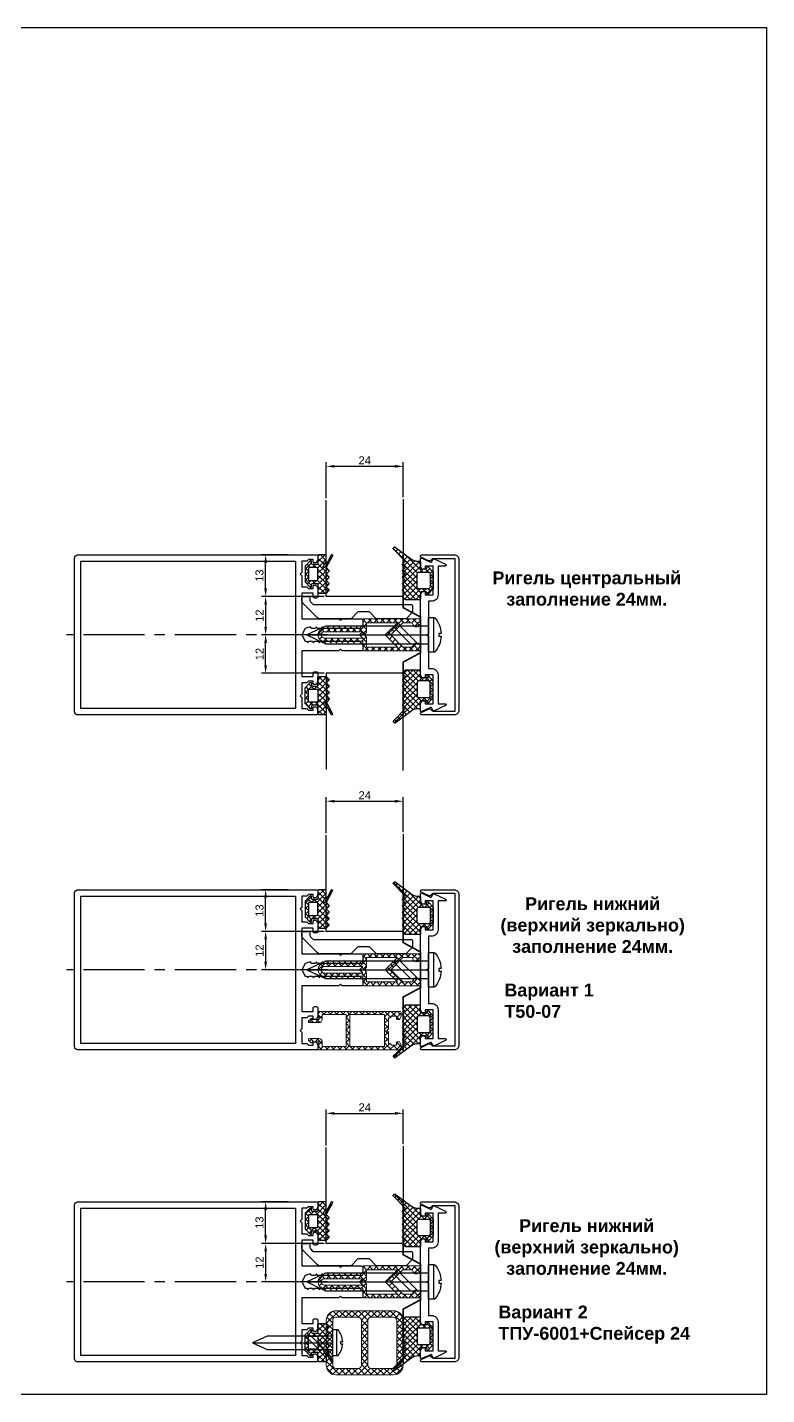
# Model space of a CAD drawing. Header units: millimetres. Extents: x 1744 to 18744, y -2272 to 2782.
# Drawn here: x 6056.3 to 6287, y 2066.4 to 2493.5 of the extents above; entities that cross this region are included whole.
import ezdxf

# ---------------------------------------------------------------- set-up
doc = ezdxf.new("R2010")
doc.units = ezdxf.units.MM
doc.linetypes.add('CENTER2', pattern=[28.575, 19.05, -3.175, 3.175, -3.175])
doc.linetypes.add('штриховая', pattern=[19.05, 12.7, -6.35])
doc.layers.add('Steklopaket 24mm', color=150, linetype='Continuous')
for name, color, linetype, lineweight in [('Текстовый', 7, 'Continuous', 9), ('Уплотнители', 1, 'Continuous', 20), ('Штриховка', 1, 'Continuous', 5)]:
    doc.layers.add(name, color=color, linetype=linetype, lineweight=lineweight)
doc.styles.get("Standard").update_dxf_attribs({"font": 'arial.ttf'})
doc.styles.add('Каталожный', font='isocpeur.ttf', dxfattribs={"height": 2.5})
doc.dimstyles.new('ISO-25', dxfattribs={"dimtxt": 2.5, "dimasz": 2.5, "dimexe": 1.25, "dimexo": 0.625, "dimtad": 1, "dimtxsty": 'Standard', "dimcen": 2.5, "dimadec": 0, "dimazin": 0, "dimtfac": 1, "dimtmove": 0, "dimatfit": 3, "dimfxl": 1, "dimarcsym": 0})

# ---------------------------------------------------------------- blocks, each defined once
blk = doc.blocks.new('КПС 921')
at = {"color": 217, "true_color": 0x93278f}
blk.add_lwpolyline([(22.5, 14.69), (22.5, 15.2, -0.414214), (22.8, 15.5), (23.5, 15.5), (23.5, 17), (23.09, 17.41, -0.198912), (23, 17.62), (23, 19), (19.62, 19, -0.198912), (19.41, 19.09), (19, 19.5), (18.59, 19.09, -0.198912), (18.38, 19), (15, 19), (15, 17.62, -0.198912), (14.91, 17.41), (14.5, 17), (14.5, 15.5), (15.2, 15.5, -0.414214), (15.5, 15.2), (15.5, 14.69, -0.284079), (15.33, 14.42), (14.56, 14.03, -0.116434), (14.43, 14), (12, 14, -0.414214), (11.5, 14.5), (11.5, 15, -0.414214), (12, 15.5), (13, 15.5), (13, 19), (5, 19), (5, 7.62, -0.198912), (4.91, 7.41), (4.5, 7), (4.91, 6.59, -0.198912), (5, 6.38), (5, 0.5, -0.414214), (4.5, 0), (3.12, 0, -0.198912), (2.91, 0.09), (2.09, 0.91, -0.198912), (2, 1.12), (2, 1.46, -0.284079), (2.17, 1.73), (2.5, 1.9), (2.17, 2.07, -0.284079), (2, 2.34), (2, 3.26, -0.284079), (2.17, 3.53), (2.5, 3.7), (2.17, 3.87, -0.284079), (2, 4.14), (2, 5.06, -0.284079), (2.17, 5.33), (2.5, 5.5), (2.17, 5.67, -0.284079), (2, 5.94), (2, 6.86, -0.284079), (2.17, 7.13), (2.5, 7.3), (2.17, 7.47, -0.284079), (2, 7.74), (2, 8.66, -0.284079), (2.17, 8.93), (2.5, 9.1), (2.17, 9.27, -0.284079), (2, 9.54), (2, 10.46, -0.284079), (2.17, 10.73), (2.5, 10.9), (2.17, 11.07, -0.284079), (2, 11.34), (2, 12.26, -0.284079), (2.17, 12.53), (2.5, 12.7), (2.17, 12.87, -0.284079), (2, 13.14), (2, 14.06, -0.284079), (2.17, 14.33), (2.5, 14.5), (2.17, 14.67, -0.284079), (2, 14.94), (2, 15.86, -0.284079), (2.17, 16.13), (2.5, 16.3), (2, 18), (0, 19), (-2, 18), (-2, 17.64, -0.284079), (-2.17, 17.37), (-2.5, 17.2), (-2.17, 17.03, -0.284079), (-2, 16.76), (-2, 15.84, -0.284079), (-2.17, 15.57), (-2.5, 15.4), (-2.17, 15.23, -0.284079), (-2, 14.96), (-2, 14.04, -0.284079), (-2.17, 13.77), (-2.5, 13.6), (-2.17, 13.43, -0.284079), (-2, 13.16), (-2, 12.24, -0.284079), (-2.17, 11.97), (-2.5, 11.8), (-2.17, 11.63, -0.284079), (-2, 11.36), (-2, 10.44, -0.284079), (-2.17, 10.17), (-2.5, 10), (-2.17, 9.83, -0.284079), (-2, 9.56), (-2, 8.64, -0.284079), (-2.17, 8.37), (-2.5, 8.2), (-2.17, 8.03, -0.284079), (-2, 7.76), (-2, 6.84, -0.284079), (-2.17, 6.57), (-2.5, 6.4), (-2.17, 6.23, -0.284079), (-2, 5.96), (-2, 5.04, -0.284079), (-2.17, 4.77), (-2.5, 4.6), (-2.17, 4.43, -0.284079), (-2, 4.16), (-2, 3.24, -0.284079), (-2.17, 2.97), (-2.5, 2.8), (-2.17, 2.63, -0.284079), (-2, 2.36), (-2, 1.12, -0.198912), (-2.09, 0.91), (-2.91, 0.09, -0.198912), (-3.12, 0), (-4.5, 0, -0.414214), (-5, 0.5), (-5, 6.38, -0.198912), (-4.91, 6.59), (-4.5, 7), (-4.91, 7.41, -0.198912), (-5, 7.62), (-5, 19), (-13, 19), (-13, 15.5), (-12, 15.5, -0.414214), (-11.5, 15), (-11.5, 14.5, -0.414214), (-12, 14), (-14.43, 14, -0.116434), (-14.56, 14.03), (-15.33, 14.42, -0.284079), (-15.5, 14.69), (-15.5, 15.2, -0.414214), (-15.2, 15.5), (-14.5, 15.5), (-14.5, 17), (-14.91, 17.41, -0.198912), (-15, 17.62), (-15, 19), (-18.38, 19, -0.198912), (-18.59, 19.09), (-19, 19.5), (-19.41, 19.09, -0.198912), (-19.62, 19), (-23, 19), (-23, 17.62, -0.198912), (-23.09, 17.41), (-23.5, 17), (-23.5, 15.5), (-22.8, 15.5, -0.414214), (-22.5, 15.2), (-22.5, 14.69, -0.284079), (-22.67, 14.42), (-23.44, 14.03, -0.116434), (-23.57, 14), (-24.5, 14, -0.414214), (-25, 14.5), (-25, 89, -0.414214), (-24, 90), (24, 90, -0.414214), (25, 89), (25, 14.5, -0.414214), (24.5, 14), (23.57, 14, -0.116434), (23.44, 14.03), (22.67, 14.42, -0.284079)], format="xyb", close=True, dxfattribs=at)
blk.add_lwpolyline([(23, 88), (23, 21), (-23, 21), (-23, 88)], close=True, dxfattribs=at)
blk = doc.blocks.new('*U247')
at = {"color": 0, "linetype": 'CENTER2', "transparency": 16777216}
blk.add_line((40.75, 0), (-40.75, 0), dxfattribs=at)
blk = doc.blocks.new('ТПУ-007ММ')
at = {"true_color": 0xafd9aa}
h = blk.add_hatch(dxfattribs=at)
h.set_pattern_fill('ANSI37', color=9, scale=10, angle=180, style=0)
h.set_pattern_definition([(225, (-3851.0623, 2334.4012), (0.88388348, -0.88388348), []), (315, (-3851.0623, 2334.4012), (0.88388348, 0.88388348), [])])
edge = h.paths.add_edge_path(flags=16)
edge.add_line((2.1, -1), (-2.1, -1))
edge.add_arc((-2.1, -1.5), 0.5, 90, 180)
edge.add_line((-2.6, -1.5), (-2.6, -4.5))
edge.add_arc((-2.1, -4.5), 0.5, 180, 270)
edge.add_line((-2.1, -5), (2.1, -5))
edge.add_arc((2.1, -4.5), 0.5, 270, 360)
edge.add_line((2.6, -4.5), (2.6, -1.5))
edge.add_arc((2.1, -1.5), 0.5, 0, 90)
edge = h.paths.add_edge_path()
edge.add_arc((-3.85, -2.25), 0.25, 0, 90, ccw=False)
edge.add_line((-3.6, -2.25), (-3.6, -3.75))
edge.add_arc((-3.85, -3.75), 0.25, -90, 0, ccw=False)
edge.add_line((-3.85, -4), (-5.75, -4))
edge.add_arc((-5.75, -4.25), 0.25, 90, 180)
edge.add_line((-6, -4.25), (-6, -8.62))
edge.add_arc((-5.8, -8.62), 0.2, 180, 225)
edge.add_line((-5.94, -8.76), (-5.18, -9.53))
edge.add_arc((-5, -9.35), 0.25, 225, 315)
edge.add_line((-4.82, -9.53), (-4.18, -8.88))
edge.add_arc((-4, -9.06), 0.25, 45, 135, ccw=False)
edge.add_line((-3.82, -8.88), (-3.18, -9.53))
edge.add_arc((-3, -9.35), 0.25, 225, 315)
edge.add_line((-2.82, -9.53), (-2.18, -8.88))
edge.add_arc((-2, -9.06), 0.25, 45, 135, ccw=False)
edge.add_line((-1.82, -8.88), (-1.18, -9.53))
edge.add_arc((-1, -9.35), 0.25, 225, 315)
edge.add_line((-0.82, -9.53), (-0.18, -8.88))
edge.add_arc((0, -9.06), 0.25, 45, 135, ccw=False)
edge.add_line((0.18, -8.88), (0.82, -9.53))
edge.add_arc((1, -9.35), 0.25, 225, 315)
edge.add_line((1.18, -9.53), (1.82, -8.88))
edge.add_arc((2, -9.06), 0.25, 45, 135, ccw=False)
edge.add_line((2.18, -8.88), (2.82, -9.53))
edge.add_arc((3, -9.35), 0.25, 225, 315)
edge.add_line((3.18, -9.53), (3.82, -8.88))
edge.add_arc((4, -9.06), 0.25, 45, 135, ccw=False)
edge.add_line((4.18, -8.88), (4.82, -9.53))
edge.add_arc((5, -9.35), 0.25, 225, 315)
edge.add_line((5.18, -9.53), (5.82, -8.88))
edge.add_arc((6, -9.06), 0.25, 45, 135, ccw=False)
edge.add_line((6.18, -8.88), (9.82, -12.42))
edge.add_arc((10, -12.25), 0.25, 225, 315)
edge.add_line((10.18, -12.42), (10.39, -12.21))
edge.add_arc((10.21, -12.04), 0.25, 315, 380.2249)
edge.add_line((10.44, -11.95), (6.8, -7.06))
edge.add_arc((10, -4.67), 4, 180, 216.7605, ccw=False)
edge.add_line((6, -4.67), (6, -4.3))
edge.add_arc((5.7, -4.3), 0.3, 360, 450)
edge.add_line((5.7, -4), (3.85, -4))
edge.add_arc((3.85, -3.75), 0.25, 180, 270, ccw=False)
edge.add_line((3.6, -3.75), (3.6, -2.25))
edge.add_arc((3.85, -2.25), 0.25, 90, 180, ccw=False)
edge.add_line((3.85, -2), (4.1, -2))
edge.add_arc((4.1, -1.75), 0.25, 270, 405.0646)
edge.add_line((4.28, -1.57), (2.57, -0.07))
edge.add_arc((2.4, -0.25), 0.25, 45.0646, 90)
edge.add_line((2.4, 0), (-2.4, 0))
edge.add_arc((-2.4, -0.25), 0.25, 90, 134.9354)
edge.add_line((-2.57, -0.07), (-4.28, -1.57))
edge.add_arc((-4.1, -1.75), 0.25, 134.9354, 270)
edge.add_line((-4.1, -2), (-3.85, -2))
at = {"color": 9, "true_color": 0xafd9aa}
for points in [[(-3.85, -2, -0.414214), (-3.6, -2.25), (-3.6, -3.75, -0.414214), (-3.85, -4), (-5.75, -4, 0.414214), (-6, -4.25), (-6, -8.62, 0.198912), (-5.94, -8.76), (-5.18, -9.53, 0.414214), (-4.82, -9.53), (-4.18, -8.88, -0.414214), (-3.82, -8.88), (-3.18, -9.53, 0.414214), (-2.82, -9.53), (-2.18, -8.88, -0.414214), (-1.82, -8.88), (-1.18, -9.53, 0.414214), (-0.82, -9.53), (-0.18, -8.88, -0.414214), (0.18, -8.88), (0.82, -9.53, 0.414214), (1.18, -9.53), (1.82, -8.88, -0.414214), (2.18, -8.88), (2.82, -9.53, 0.414214), (3.18, -9.53), (3.82, -8.88, -0.414214), (4.18, -8.88), (4.82, -9.53, 0.414214), (5.18, -9.53), (5.82, -8.88, -0.414214), (6.18, -8.88), (9.82, -12.42, 0.414214), (10.18, -12.42), (10.39, -12.21, 0.292538), (10.44, -11.95), (6.8, -7.06, -0.161788), (6, -4.67), (6, -4.3, 0.414214), (5.7, -4), (3.85, -4, -0.414214), (3.6, -3.75), (3.6, -2.25, -0.414214), (3.85, -2), (4.1, -2, 0.668587), (4.28, -1.57), (2.57, -0.07, 0.198619), (2.4, 0), (-2.4, 0, 0.198619), (-2.57, -0.07), (-4.28, -1.57, 0.668587), (-4.1, -2)], [(2.1, -1), (-2.1, -1, 0.414214), (-2.6, -1.5), (-2.6, -4.5, 0.414214), (-2.1, -5), (2.1, -5, 0.414214), (2.6, -4.5), (2.6, -1.5, 0.414214)]]:
    blk.add_lwpolyline(points, format="xyb", close=True, dxfattribs=at)
blk = doc.blocks.new('Т50-01')
at = {"layer": 'Штриховка', "lineweight": 5}
h = blk.add_hatch(dxfattribs=at)
h.set_pattern_fill('ANSI37', color=256, scale=11.2, angle=90, style=0)
h.set_pattern_definition([(135, (-7160.1142, 3974.9053), (-0.9899495, -0.9899495), []), (225, (-7160.1142, 3974.9053), (0.9899495, -0.9899495), [])])
h.paths.add_polyline_path([(-13.2, -0.7), (-12.5, 0), (-13.2, 0.7), (-13.2, 3.8), (-22.8, 3.8), (-19, 0), (-22.8, -3.8), (-13.2, -3.8)], flags=16)
edge = h.paths.add_edge_path()
edge.add_line((-12, -4.7), (-12, -2.25))
edge.add_arc((-11.75, -2.25), 0.25, 90, 180, ccw=False)
edge.add_line((-11.75, -2), (-5.2, -2))
edge.add_arc((-5, -1.85), 0.25, 216.8699, 323.1301)
edge.add_line((-4.8, -2), (0, -2))
edge.add_arc((0, 0), 2, 270, 450)
edge.add_line((0, 2), (-4.8, 2))
edge.add_arc((-5, 1.85), 0.25, 36.8699, 143.1301)
edge.add_line((-5.2, 2), (-11.75, 2))
edge.add_arc((-11.75, 2.25), 0.25, 180, 270, ccw=False)
edge.add_line((-12, 2.25), (-12, 4.7))
edge.add_arc((-12.3, 4.7), 0.3, 360, 450)
edge.add_line((-12.3, 5), (-29.7, 5))
edge.add_arc((-29.7, 4.7), 0.3, 90, 180)
edge.add_line((-30, 4.7), (-30, 3.75))
edge.add_arc((-28.75, 3.75), 1.25, 180, 350.7182)
edge.add_arc((-27.22, 3.5), 0.3, 90, 170.7182, ccw=False)
edge.add_line((-27.22, 3.8), (-24.5, 3.8))
edge.add_line((-24.5, 3.8), (-20.7, 0))
edge.add_line((-20.7, 0), (-24.5, -3.8))
edge.add_line((-24.5, -3.8), (-27.22, -3.8))
edge.add_arc((-27.22, -3.5), 0.3, 189.2818, 270, ccw=False)
edge.add_arc((-28.75, -3.75), 1.25, 9.2818, 180)
edge.add_line((-30, -3.75), (-30, -4.7))
edge.add_arc((-29.7, -4.7), 0.3, 180, 270)
edge.add_line((-29.7, -5), (-12.3, -5))
edge.add_arc((-12.3, -4.7), 0.3, 270, 360)
edge = h.paths.add_edge_path(flags=16)
edge.add_line((-11, 0), (-12, -1))
edge.add_line((-12, -1), (0, -1))
edge.add_arc((0, 0), 1, 270, 450)
edge.add_line((0, 1), (-12, 1))
edge.add_line((-12, 1), (-11, 0))
at = {"layer": 'Уплотнители'}
for points in [[(-12, -4.7), (-12, -2.25, -0.414214), (-11.75, -2), (-5.2, -2, 0.5), (-4.8, -2), (0, -2, 1), (0, 2), (-4.8, 2, 0.5), (-5.2, 2), (-11.75, 2, -0.414214), (-12, 2.25), (-12, 4.7, 0.414214), (-12.3, 5), (-29.7, 5, 0.414214), (-30, 4.7), (-30, 3.75, 0.922113), (-27.52, 3.55, -0.367523), (-27.22, 3.8), (-24.5, 3.8), (-20.7, 0), (-24.5, -3.8), (-27.22, -3.8, -0.367523), (-27.52, -3.55, 0.922113), (-30, -3.75), (-30, -4.7, 0.414214), (-29.7, -5), (-12.3, -5, 0.414214)], [(-11, 0), (-12, -1), (0, -1, 1), (0, 1), (-12, 1), (-11, 0)]]:
    blk.add_lwpolyline(points, format="xyb", close=True, dxfattribs=at)
blk.add_lwpolyline([(-13.2, -0.7), (-12.5, 0), (-13.2, 0.7), (-13.2, 3.8), (-22.8, 3.8), (-19, 0), (-22.8, -3.8), (-13.2, -3.8)], close=True, dxfattribs=at)
blk = doc.blocks.new('КП45313-2')
blk.add_lwpolyline([(-12.43, -2.6, -0.116434), (-12.56, -2.57), (-13.33, -2.18, -0.284079), (-13.5, -1.92), (-13.5, -1.4, -0.414214), (-13.2, -1.1), (-12.5, -1.1), (-12.5, 1.4), (-21.5, 1.4), (-21.5, -1.1), (-20.8, -1.1, -0.414214), (-20.5, -1.4), (-20.5, -1.92, -0.284079), (-20.67, -2.18), (-21.44, -2.57, -0.116434), (-21.57, -2.6), (-23.7, -2.6, -0.548619), (-23.97, -2.17), (-22.73, 0.5, 0.414214), (-22.87, 0.89), (-23.63, 1.25, -0.414214), (-23.77, 1.64), (-22.1, 5.23, -0.291473), (-21.83, 5.4), (-21.8, 5.4, -0.414214), (-21.5, 5.1), (-21.5, 2.9), (-12.5, 2.9, -0.414214), (-10.5, 0.9), (-10.5, -0.1), (-0.44, -0.1, -0.284079), (-0.17, -0.27), (0, -0.6), (0.17, -0.27, -0.284079), (0.44, -0.1), (10.5, -0.1), (10.5, 0.9, -0.414214), (12.5, 2.9), (21.5, 2.9), (21.5, 5.1, -0.414214), (21.8, 5.4), (21.83, 5.4, -0.291473), (22.1, 5.23), (23.77, 1.64, -0.414214), (23.63, 1.25), (22.87, 0.89, 0.414214), (22.73, 0.5), (23.97, -2.17, -0.548619), (23.7, -2.6), (21.57, -2.6, -0.116434), (21.44, -2.57), (20.67, -2.18, -0.284079), (20.5, -1.92), (20.5, -1.4, -0.414214), (20.8, -1.1), (21.5, -1.1), (21.5, 1.4), (12.5, 1.4), (12.5, -1.1), (13.2, -1.1, -0.414214), (13.5, -1.4), (13.5, -1.92, -0.284079), (13.33, -2.18), (12.56, -2.57, -0.116434), (12.43, -2.6)], format="xyb", close=True)
blk = doc.blocks.new('ВС 5.5х38 А2 DIN7981')
for p, q in [((0, 38), (0, 0)), ((-5.4, -1.69), (5.4, -1.69))]:
    blk.add_line(p, q)
for points in [[(2.75, 0), (2.75, 32.1), (0, 38), (-2.75, 32.1), (-2.75, 0)], [(-2.75, 3.33), (2.75, 8.83), (2.75, 11.12), (-2.75, 5.62)]]:
    blk.add_lwpolyline(points, close=True)
blk.add_lwpolyline([(-0.39, -3.94, -0.161849), (-5.22, -2.08, -0.223888), (-5.4, -1.69), (-5.4, 0), (5.4, 0), (5.4, -1.69, -0.223888), (5.22, -2.08, -0.161849), (0.39, -3.94), (0.39, -3.24), (-0.39, -3.24)], format="xyb", close=True)
blk = doc.blocks.new('ТПУ-6001')
at = {"true_color": 0xafd9aa}
h = blk.add_hatch(dxfattribs=at)
h.set_pattern_fill('ANSI37', color=9, scale=10, angle=180, style=0)
h.set_pattern_definition([(225, (-3851.2058, 2316.4733), (0.88388348, -0.88388348), []), (315, (-3851.2058, 2316.4733), (0.88388348, 0.88388348), [])])
edge = h.paths.add_edge_path(flags=16)
edge.add_line((1.75, -1), (-1.75, -1))
edge.add_arc((-1.75, -1.25), 0.25, 90, 180)
edge.add_line((-2, -1.25), (-2, -3.75))
edge.add_arc((-1.75, -3.75), 0.25, 180, 270)
edge.add_line((-1.75, -4), (1.75, -4))
edge.add_arc((1.75, -3.75), 0.25, 270, 360)
edge.add_line((2, -3.75), (2, -1.25))
edge.add_arc((1.75, -1.25), 0.25, 0, 90)
edge = h.paths.add_edge_path()
edge.add_line((2.37, -5.66), (4.04, -6.57))
edge.add_arc((4.16, -6.35), 0.25, 241.5196, 270)
edge.add_line((4.16, -6.6), (5.75, -6.6))
edge.add_arc((5.75, -6.35), 0.25, 270, 360)
edge.add_line((6, -6.35), (6, -4.25))
edge.add_arc((5.75, -4.25), 0.25, 0, 90)
edge.add_line((5.75, -4), (3.25, -4))
edge.add_arc((3.25, -3.75), 0.25, 180, 270, ccw=False)
edge.add_line((3, -3.75), (3, -2.25))
edge.add_arc((3.25, -2.25), 0.25, 90, 180, ccw=False)
edge.add_line((3.25, -2), (3.9, -2))
edge.add_arc((3.9, -1.75), 0.25, 270, 405.0646)
edge.add_line((4.08, -1.57), (2.57, -0.07))
edge.add_arc((2.4, -0.25), 0.25, 45.0646, 90)
edge.add_line((2.4, 0), (-2.4, 0))
edge.add_arc((-2.4, -0.25), 0.25, 90, 134.9354)
edge.add_line((-2.57, -0.07), (-4.08, -1.57))
edge.add_arc((-3.9, -1.75), 0.25, 134.9354, 270)
edge.add_line((-3.9, -2), (-3.25, -2))
edge.add_arc((-3.25, -2.25), 0.25, 0, 90, ccw=False)
edge.add_line((-3, -2.25), (-3, -3.75))
edge.add_arc((-3.25, -3.75), 0.25, -90, 0, ccw=False)
edge.add_line((-3.25, -4), (-5.75, -4))
edge.add_arc((-5.75, -4.25), 0.25, 90, 180)
edge.add_line((-6, -4.25), (-6, -6.5))
edge.add_arc((-5.75, -6.5), 0.25, 180, 225)
edge.add_line((-5.93, -6.67), (-5.18, -7.42))
edge.add_arc((-5, -7.25), 0.25, 225, 315)
edge.add_line((-4.82, -7.42), (-4.18, -6.78))
edge.add_arc((-4, -6.95), 0.25, 45, 135, ccw=False)
edge.add_line((-3.82, -6.78), (-3.18, -7.42))
edge.add_arc((-3, -7.25), 0.25, 225, 315)
edge.add_line((-2.82, -7.42), (-2.18, -6.78))
edge.add_arc((-2, -6.95), 0.25, 45, 135, ccw=False)
edge.add_line((-1.82, -6.78), (-1.18, -7.42))
edge.add_arc((-1, -7.25), 0.25, 225, 315)
edge.add_line((-0.82, -7.42), (-0.18, -6.78))
edge.add_arc((0, -6.95), 0.25, 45, 135, ccw=False)
edge.add_line((0.18, -6.78), (0.82, -7.42))
edge.add_arc((1, -7.25), 0.25, 225, 315)
edge.add_line((1.18, -7.42), (1.87, -6.73))
edge.add_arc((2.04, -6.91), 0.25, 61.5196, 135, ccw=False)
edge.add_line((2.16, -6.69), (5.63, -8.57))
edge.add_arc((5.75, -8.35), 0.25, 241.5196, 421.5196)
edge.add_line((5.87, -8.13), (2.13, -6.1))
edge.add_arc((2.25, -5.88), 0.25, 61.5196, 241.5196, ccw=False)
at = {"color": 9, "true_color": 0xafd9aa}
for points in [[(2.37, -5.66), (4.04, -6.57, 0.124913), (4.16, -6.6), (5.75, -6.6, 0.414214), (6, -6.35), (6, -4.25, 0.414214), (5.75, -4), (3.25, -4, -0.414214), (3, -3.75), (3, -2.25, -0.414214), (3.25, -2), (3.9, -2, 0.668587), (4.08, -1.57), (2.57, -0.07, 0.198619), (2.4, 0), (-2.4, 0, 0.198619), (-2.57, -0.07), (-4.08, -1.57, 0.668587), (-3.9, -2), (-3.25, -2, -0.414214), (-3, -2.25), (-3, -3.75, -0.414214), (-3.25, -4), (-5.75, -4, 0.414214), (-6, -4.25), (-6, -6.5, 0.198912), (-5.93, -6.67), (-5.18, -7.42, 0.414214), (-4.82, -7.42), (-4.18, -6.78, -0.414214), (-3.82, -6.78), (-3.18, -7.42, 0.414214), (-2.82, -7.42), (-2.18, -6.78, -0.414214), (-1.82, -6.78), (-1.18, -7.42, 0.414214), (-0.82, -7.42), (-0.18, -6.78, -0.414214), (0.18, -6.78), (0.82, -7.42, 0.414214), (1.18, -7.42), (1.87, -6.73, -0.332076), (2.16, -6.69), (5.63, -8.57, 1), (5.87, -8.13), (2.13, -6.1, -1)], [(1.75, -1), (-1.75, -1, 0.414214), (-2, -1.25), (-2, -3.75, 0.414214), (-1.75, -4), (1.75, -4, 0.414214), (2, -3.75), (2, -1.25, 0.414214)]]:
    blk.add_lwpolyline(points, format="xyb", close=True, dxfattribs=at)
blk = doc.blocks.new('*D251')
at = {"color": 0, "lineweight": -2, "transparency": 16777216}
for p, q in [((6148.96, 2315.76), (6129.4, 2315.76)), ((6130.65, 2313.26), (6130.65, 2306.26)), ((6139.36, 2303.76), (6129.4, 2303.76))]:
    blk.add_line(p, q, dxfattribs=at)
at = {"color": 0, "transparency": 16777216}
for points in [[(6130.24, 2313.26), (6131.07, 2313.26), (6130.65, 2315.76)], [(6130.24, 2306.26), (6131.07, 2306.26), (6130.65, 2303.76)]]:
    blk.add_solid(points, dxfattribs=at)
at = {"layer": 'DEFPOINTS', "color": 0, "transparency": 16777216}
for p in [(6149.58, 2315.76), (6130.65, 2303.76), (6139.98, 2303.76)]:
    blk.add_point(p, dxfattribs=at)
at = {"color": 0, "transparency": 16777216, "insert": (6128.77, 2309.76), "char_height": 2.5, "attachment_point": 5, "rotation": 90}
blk.add_mtext('12', dxfattribs=at)
blk = doc.blocks.new('*D252')
at = {"color": 0, "lineweight": -2, "transparency": 16777216}
for p, q in [((6141.36, 2303.76), (6129.4, 2303.76)), ((6130.65, 2294.26), (6130.65, 2301.26)), ((6148.96, 2291.76), (6129.4, 2291.76))]:
    blk.add_line(p, q, dxfattribs=at)
at = {"color": 0, "transparency": 16777216}
for points in [[(6130.24, 2301.26), (6131.07, 2301.26), (6130.65, 2303.76)], [(6130.24, 2294.26), (6131.07, 2294.26), (6130.65, 2291.76)]]:
    blk.add_solid(points, dxfattribs=at)
at = {"layer": 'DEFPOINTS', "color": 0, "transparency": 16777216}
for p in [(6130.65, 2303.76), (6141.98, 2303.76), (6149.58, 2291.76)]:
    blk.add_point(p, dxfattribs=at)
at = {"color": 0, "transparency": 16777216, "insert": (6128.77, 2297.76), "char_height": 2.5, "attachment_point": 5, "rotation": 90}
blk.add_mtext('12', dxfattribs=at)
blk = doc.blocks.new('*D257')
at = {"color": 0, "lineweight": -2, "transparency": 16777216}
for p, q in [((6137.71, 2328.76), (6129.4, 2328.76)), ((6130.65, 2318.26), (6130.65, 2326.26)), ((6148.96, 2315.76), (6129.4, 2315.76))]:
    blk.add_line(p, q, dxfattribs=at)
at = {"color": 0, "transparency": 16777216}
for points in [[(6130.24, 2326.26), (6131.07, 2326.26), (6130.65, 2328.76)], [(6130.24, 2318.26), (6131.07, 2318.26), (6130.65, 2315.76)]]:
    blk.add_solid(points, dxfattribs=at)
at = {"layer": 'DEFPOINTS', "color": 0, "transparency": 16777216}
for p in [(6130.65, 2328.76), (6138.34, 2328.76), (6149.58, 2315.76)]:
    blk.add_point(p, dxfattribs=at)
at = {"color": 0, "transparency": 16777216, "insert": (6128.75, 2322.26), "char_height": 2.5, "attachment_point": 5, "rotation": 90}
blk.add_mtext('13', dxfattribs=at)
blk = doc.blocks.new('*D261')
at = {"color": 0, "lineweight": -2, "transparency": 16777216}
for p, q in [((6149.58, 2346.42), (6149.58, 2357.66)), ((6173.58, 2346.77), (6173.58, 2357.66)), ((6152.08, 2356.41), (6171.08, 2356.41))]:
    blk.add_line(p, q, dxfattribs=at)
at = {"color": 0, "transparency": 16777216}
for points in [[(6152.08, 2356.83), (6152.08, 2355.99), (6149.58, 2356.41)], [(6171.08, 2356.83), (6171.08, 2355.99), (6173.58, 2356.41)]]:
    blk.add_solid(points, dxfattribs=at)
at = {"layer": 'DEFPOINTS', "color": 0, "transparency": 16777216}
for p in [(6173.58, 2356.41), (6149.58, 2345.79), (6173.58, 2346.15)]:
    blk.add_point(p, dxfattribs=at)
at = {"color": 0, "transparency": 16777216, "insert": (6161.58, 2358.29), "char_height": 2.5, "attachment_point": 5}
blk.add_mtext('24', dxfattribs=at)
blk = doc.blocks.new('*U262')
at = {"color": 0, "linetype": 'CENTER2', "transparency": 16777216}
blk.add_line((40.75, 0), (-40.75, 0), dxfattribs=at)
blk = doc.blocks.new('*D264')
at = {"color": 0, "lineweight": -2, "transparency": 16777216}
for p, q in [((6148.96, 2211.14), (6129.4, 2211.14)), ((6130.65, 2208.64), (6130.65, 2201.64)), ((6139.36, 2199.14), (6129.4, 2199.14))]:
    blk.add_line(p, q, dxfattribs=at)
at = {"color": 0, "transparency": 16777216}
for points in [[(6130.24, 2208.64), (6131.07, 2208.64), (6130.65, 2211.14)], [(6130.24, 2201.64), (6131.07, 2201.64), (6130.65, 2199.14)]]:
    blk.add_solid(points, dxfattribs=at)
at = {"layer": 'DEFPOINTS', "color": 0, "transparency": 16777216}
for p in [(6149.58, 2211.14), (6130.65, 2199.14), (6139.98, 2199.14)]:
    blk.add_point(p, dxfattribs=at)
at = {"color": 0, "transparency": 16777216, "insert": (6128.77, 2205.14), "char_height": 2.5, "attachment_point": 5, "rotation": 90}
blk.add_mtext('12', dxfattribs=at)
blk = doc.blocks.new('*D265')
at = {"color": 0, "lineweight": -2, "transparency": 16777216}
for p, q in [((6137.71, 2224.14), (6129.4, 2224.14)), ((6130.65, 2213.64), (6130.65, 2221.64)), ((6148.96, 2211.14), (6129.4, 2211.14))]:
    blk.add_line(p, q, dxfattribs=at)
at = {"color": 0, "transparency": 16777216}
for points in [[(6130.24, 2221.64), (6131.07, 2221.64), (6130.65, 2224.14)], [(6130.24, 2213.64), (6131.07, 2213.64), (6130.65, 2211.14)]]:
    blk.add_solid(points, dxfattribs=at)
at = {"layer": 'DEFPOINTS', "color": 0, "transparency": 16777216}
for p in [(6130.65, 2224.14), (6138.34, 2224.14), (6149.58, 2211.14)]:
    blk.add_point(p, dxfattribs=at)
at = {"color": 0, "transparency": 16777216, "insert": (6128.75, 2217.64), "char_height": 2.5, "attachment_point": 5, "rotation": 90}
blk.add_mtext('13', dxfattribs=at)
blk = doc.blocks.new('*D263')
at = {"color": 0, "lineweight": -2, "transparency": 16777216}
for p, q in [((6149.58, 2241.8), (6149.58, 2253.04)), ((6152.08, 2251.79), (6171.08, 2251.79)), ((6173.58, 2242.15), (6173.58, 2253.04))]:
    blk.add_line(p, q, dxfattribs=at)
at = {"color": 0, "transparency": 16777216}
for points in [[(6152.08, 2252.21), (6152.08, 2251.37), (6149.58, 2251.79)], [(6171.08, 2252.21), (6171.08, 2251.37), (6173.58, 2251.79)]]:
    blk.add_solid(points, dxfattribs=at)
at = {"layer": 'DEFPOINTS', "color": 0, "transparency": 16777216}
for p in [(6173.58, 2251.79), (6149.58, 2241.17), (6173.58, 2241.53)]:
    blk.add_point(p, dxfattribs=at)
at = {"color": 0, "transparency": 16777216, "insert": (6161.58, 2253.67), "char_height": 2.5, "attachment_point": 5}
blk.add_mtext('24', dxfattribs=at)
blk = doc.blocks.new('Т50-07')
at = {"layer": 'Штриховка', "lineweight": 5}
h = blk.add_hatch(dxfattribs=at)
h.set_pattern_fill('ANSI37', color=256, scale=11.2, angle=90, style=0)
h.set_pattern_definition([(135, (-11406.9071, 3792.9893), (-0.9899495, -0.9899495), []), (225, (-11406.9071, 3792.9893), (0.9899495, -0.9899495), [])])
h.paths.add_polyline_path([(1.2, 5), (1.2, -5), (12, -5), (12, 5)], flags=16)
edge = h.paths.add_edge_path()
edge.add_line((0, 5), (-7.5, 5))
edge.add_line((-7.5, 5), (-7.5, 3.5))
edge.add_arc((-8.5, 3.5), 1, -90, 0, ccw=False)
edge.add_line((-8.5, 2.5), (-11.48, 2.5))
edge.add_arc((-11.48, 2.82), 0.317, 135, 270, ccw=False)
edge.add_line((-11.71, 3.04), (-11.04, 3.71))
edge.add_arc((-10.82, 3.5), 0.3, 45, 135, ccw=False)
edge.add_line((-10.61, 3.71), (-10.4, 3.5))
edge.add_line((-10.4, 3.5), (-8.5, 3.5))
edge.add_line((-8.5, 3.5), (-8.5, 4.8))
edge.add_arc((-8.5, 5.1), 0.3, 180, 270, ccw=False)
edge.add_line((-8.8, 5.1), (-8.8, 5.7))
edge.add_arc((-8.5, 5.7), 0.3, 90, 180, ccw=False)
edge.add_line((-8.5, 6), (16.7, 6))
edge.add_arc((16.7, 5.5), 0.5, 0, 90, ccw=False)
edge.add_line((17.2, 5.5), (17.2, 4.57))
edge.add_arc((16.9, 4.57), 0.3, -26.5651, 0, ccw=False)
edge.add_line((17.17, 4.44), (16.78, 3.67))
edge.add_arc((16.51, 3.8), 0.3, 270, 333.4349, ccw=False)
edge.add_line((16.51, 3.5), (16, 3.5))
edge.add_arc((16, 3.8), 0.3, 180, 270, ccw=False)
edge.add_line((15.7, 3.8), (15.7, 4.5))
edge.add_line((15.7, 4.5), (14.2, 4.5))
edge.add_line((14.2, 4.5), (13.79, 4.09))
edge.add_arc((13.58, 4.3), 0.3, 270, 315, ccw=False)
edge.add_line((13.58, 4), (13.2, 4))
edge.add_line((13.2, 4), (13.2, 0.62))
edge.add_arc((12.9, 0.62), 0.3, -45, 0, ccw=False)
edge.add_line((13.11, 0.41), (12.7, 0))
edge.add_line((12.7, 0), (13.11, -0.41))
edge.add_arc((12.9, -0.62), 0.3, 0, 45, ccw=False)
edge.add_line((13.2, -0.62), (13.2, -4))
edge.add_line((13.2, -4), (13.58, -4))
edge.add_arc((13.58, -4.3), 0.3, 45, 90, ccw=False)
edge.add_line((13.79, -4.09), (14.2, -4.5))
edge.add_line((14.2, -4.5), (15.7, -4.5))
edge.add_line((15.7, -4.5), (15.7, -3.8))
edge.add_arc((16, -3.8), 0.3, 90, 180, ccw=False)
edge.add_line((16, -3.5), (16.51, -3.5))
edge.add_arc((16.51, -3.8), 0.3, 26.5651, 90, ccw=False)
edge.add_line((16.78, -3.67), (17.17, -4.44))
edge.add_arc((16.9, -4.57), 0.3, 0, 26.5651, ccw=False)
edge.add_line((17.2, -4.57), (17.2, -5.5))
edge.add_arc((16.7, -5.5), 0.5, -90, 0, ccw=False)
edge.add_line((16.7, -6), (-8.5, -6))
edge.add_arc((-8.5, -5.7), 0.3, 180, 270, ccw=False)
edge.add_line((-8.8, -5.7), (-8.8, -5.1))
edge.add_arc((-8.5, -5.1), 0.3, 90, 180, ccw=False)
edge.add_line((-8.5, -4.8), (-8.5, -3.5))
edge.add_line((-8.5, -3.5), (-10.4, -3.5))
edge.add_line((-10.4, -3.5), (-10.61, -3.71))
edge.add_arc((-10.82, -3.5), 0.3, 225, 315, ccw=False)
edge.add_line((-11.04, -3.71), (-11.71, -3.04))
edge.add_arc((-11.48, -2.82), 0.317, 90, 225, ccw=False)
edge.add_line((-11.48, -2.5), (-8.5, -2.5))
edge.add_arc((-8.5, -3.5), 1, 0, 90, ccw=False)
edge.add_line((-7.5, -3.5), (-7.5, -5))
edge.add_line((-7.5, -5), (0, -5))
edge.add_line((0, -5), (0, 5))
at = {"layer": 'Уплотнители'}
blk.add_lwpolyline([(0, 5), (-7.5, 5), (-7.5, 3.5, -0.414214), (-8.5, 2.5), (-11.48, 2.5, -0.668179), (-11.71, 3.04), (-11.04, 3.71, -0.414214), (-10.61, 3.71), (-10.4, 3.5), (-8.5, 3.5), (-8.5, 4.8, -0.414214), (-8.8, 5.1), (-8.8, 5.7, -0.414214), (-8.5, 6), (16.7, 6, -0.414214), (17.2, 5.5), (17.2, 4.57, -0.116434), (17.17, 4.44), (16.78, 3.67, -0.284079), (16.51, 3.5), (16, 3.5, -0.414214), (15.7, 3.8), (15.7, 4.5), (14.2, 4.5), (13.79, 4.09, -0.198912), (13.58, 4), (13.2, 4), (13.2, 0.62, -0.198912), (13.11, 0.41), (12.7, 0), (13.11, -0.41, -0.198912), (13.2, -0.62), (13.2, -4), (13.58, -4, -0.198912), (13.79, -4.09), (14.2, -4.5), (15.7, -4.5), (15.7, -3.8, -0.414214), (16, -3.5), (16.51, -3.5, -0.284079), (16.78, -3.67), (17.17, -4.44, -0.116434), (17.2, -4.57), (17.2, -5.5, -0.414214), (16.7, -6), (-8.5, -6, -0.414214), (-8.8, -5.7), (-8.8, -5.1, -0.414214), (-8.5, -4.8), (-8.5, -3.5), (-10.4, -3.5), (-10.61, -3.71, -0.414214), (-11.04, -3.71), (-11.71, -3.04, -0.668179), (-11.48, -2.5), (-8.5, -2.5, -0.414214), (-7.5, -3.5), (-7.5, -5), (0, -5)], format="xyb", close=True, dxfattribs=at)
blk.add_lwpolyline([(1.2, 5), (1.2, -5), (12, -5), (12, 5)], close=True, dxfattribs=at)
blk = doc.blocks.new('*U266')
at = {"color": 0, "linetype": 'CENTER2', "transparency": 16777216}
blk.add_line((40.75, 0), (-40.75, 0), dxfattribs=at)
blk = doc.blocks.new('*D268')
at = {"color": 0, "lineweight": -2, "transparency": 16777216}
for p, q in [((6148.96, 2113.65), (6129.4, 2113.65)), ((6130.65, 2111.15), (6130.65, 2104.15)), ((6139.36, 2101.65), (6129.4, 2101.65))]:
    blk.add_line(p, q, dxfattribs=at)
at = {"color": 0, "transparency": 16777216}
for points in [[(6130.24, 2111.15), (6131.07, 2111.15), (6130.65, 2113.65)], [(6130.24, 2104.15), (6131.07, 2104.15), (6130.65, 2101.65)]]:
    blk.add_solid(points, dxfattribs=at)
at = {"layer": 'DEFPOINTS', "color": 0, "transparency": 16777216}
for p in [(6149.58, 2113.65), (6130.65, 2101.65), (6139.98, 2101.65)]:
    blk.add_point(p, dxfattribs=at)
at = {"color": 0, "transparency": 16777216, "insert": (6128.77, 2107.65), "char_height": 2.5, "attachment_point": 5, "rotation": 90}
blk.add_mtext('12', dxfattribs=at)
blk = doc.blocks.new('*D269')
at = {"color": 0, "lineweight": -2, "transparency": 16777216}
for p, q in [((6137.71, 2126.65), (6129.4, 2126.65)), ((6130.65, 2116.15), (6130.65, 2124.15)), ((6148.96, 2113.65), (6129.4, 2113.65))]:
    blk.add_line(p, q, dxfattribs=at)
at = {"color": 0, "transparency": 16777216}
for points in [[(6130.24, 2124.15), (6131.07, 2124.15), (6130.65, 2126.65)], [(6130.24, 2116.15), (6131.07, 2116.15), (6130.65, 2113.65)]]:
    blk.add_solid(points, dxfattribs=at)
at = {"layer": 'DEFPOINTS', "color": 0, "transparency": 16777216}
for p in [(6130.65, 2126.65), (6138.34, 2126.65), (6149.58, 2113.65)]:
    blk.add_point(p, dxfattribs=at)
at = {"color": 0, "transparency": 16777216, "insert": (6128.75, 2120.15), "char_height": 2.5, "attachment_point": 5, "rotation": 90}
blk.add_mtext('13', dxfattribs=at)
blk = doc.blocks.new('*D267')
at = {"color": 0, "lineweight": -2, "transparency": 16777216}
for p, q in [((6149.58, 2144.3), (6149.58, 2155.55)), ((6152.08, 2154.3), (6171.08, 2154.3)), ((6173.58, 2144.66), (6173.58, 2155.55))]:
    blk.add_line(p, q, dxfattribs=at)
at = {"color": 0, "transparency": 16777216}
for points in [[(6152.08, 2154.71), (6152.08, 2153.88), (6149.58, 2154.3)], [(6171.08, 2154.71), (6171.08, 2153.88), (6173.58, 2154.3)]]:
    blk.add_solid(points, dxfattribs=at)
at = {"layer": 'DEFPOINTS', "color": 0, "transparency": 16777216}
for p in [(6173.58, 2154.3), (6149.58, 2143.68), (6173.58, 2144.03)]:
    blk.add_point(p, dxfattribs=at)
at = {"color": 0, "transparency": 16777216, "insert": (6161.58, 2156.18), "char_height": 2.5, "attachment_point": 5}
blk.add_mtext('24', dxfattribs=at)
blk = doc.blocks.new('Спейсер 24')
at = {"layer": 'Штриховка', "lineweight": 5}
h = blk.add_hatch(dxfattribs=at)
h.set_pattern_fill('ANSI37', color=256, scale=11.2, angle=90, style=0)
h.set_pattern_definition([(135, (-7515.7988, 3664.8835), (-0.9899495, -0.9899495), []), (225, (-7515.7988, 3664.8835), (0.9899495, -0.9899495), [])])
h.paths.add_polyline_path([(21, -10, 0.414214), (24, -7), (24, 7, 0.414214), (21, 10), (3, 10, 0.414214), (0, 7), (0, -7, 0.414214), (3, -10)])
h.paths.add_polyline_path([(10, -8), (3, -8, -0.414214), (2, -7), (2, 7, -0.414214), (3, 8), (10, 8, -0.414214), (11, 7), (11, -7, -0.414214)], flags=16)
h.paths.add_polyline_path([(13, -7), (13, 7, -0.414214), (14, 8), (21, 8, -0.414214), (22, 7), (22, -7, -0.414214), (21, -8), (14, -8, -0.414214)], flags=16)
at = {"layer": 'Уплотнители'}
for points in [[(21, -10), (3, -10, -0.414214), (0, -7), (0, 7, -0.414214), (3, 10), (21, 10, -0.414214), (24, 7), (24, -7, -0.414214)], [(10, -8), (3, -8, -0.414214), (2, -7), (2, 7, -0.414214), (3, 8), (10, 8, -0.414214), (11, 7), (11, -7, -0.414214)], [(22, -7), (22, 7, 0.414214), (21, 8), (14, 8, 0.414214), (13, 7), (13, -7, 0.414214), (14, -8), (21, -8, 0.414214)]]:
    blk.add_lwpolyline(points, format="xyb", close=True, dxfattribs=at)
blk = doc.blocks.new('ВС 4.2х25 А2 DIN7981')
for p, q in [((0, 25), (0, 0)), ((-4.12, -1.29), (4.12, -1.29))]:
    blk.add_line(p, q)
for points in [[(2.1, 0), (2.1, 20.5), (0, 25), (-2.1, 20.5), (-2.1, 0)], [(-2.1, 2.54), (2.1, 6.74), (2.1, 8.49), (-2.1, 4.29)]]:
    blk.add_lwpolyline(points, close=True)
blk.add_lwpolyline([(-0.3, -3.01, -0.161849), (-3.98, -1.58, -0.223888), (-4.12, -1.29), (-4.12, 0), (4.12, 0), (4.12, -1.29, -0.223888), (3.98, -1.58, -0.161849), (0.3, -3.01), (0.3, -2.47), (-0.3, -2.47)], format="xyb", close=True)
blk = doc.blocks.new('КП45109')
at = {"color": 0}
blk.add_lwpolyline([(-31.04, -7), (-22.16, -7, 0.198912), (-21.81, -6.85), (-19.9, -4.94, -0.198912), (-19.54, -4.79), (-16.46, -4.79, -0.198912), (-16.1, -4.94), (-14.19, -6.85, 0.198912), (-13.83, -7), (-4.34, -7, 0.198912), (-3.63, -6.71), (0.96, -2.12, 0.198912), (1.25, -1.41), (1.25, -0.5, 0.414214), (0.75, 0), (-0.75, 0, 0.414214), (-1.25, -0.5), (-1.25, -1.29, -0.198912), (-1.4, -1.65), (-2.1, -2.35, -0.198912), (-2.46, -2.5), (-32.75, -2.5, 0.414214), (-33.25, -3), (-33.25, -4.79, 0.198912), (-33.1, -5.15), (-31.4, -6.85, 0.198912), (-31.04, -7)], format="xyb", close=True, dxfattribs=at)
blk = doc.blocks.new('КП45309')
at = {"color": 0}
blk.add_lwpolyline([(-23.5, 2.52), (23.5, 2.52, -0.414214), (25, 1.02), (25, -9.08, -0.802585), (24.24, -9.24), (23.17, -6.95, -0.401559), (23.48, -6.03, 0.279739), (23.8, -5.5), (23.8, 1.32), (-23.8, 1.32), (-23.8, -5.5, 0.279739), (-23.48, -6.03, -0.401559), (-23.17, -6.95), (-24.24, -9.24, -0.802585), (-25, -9.08), (-25, 1.02, -0.414214)], format="xyb", close=True, dxfattribs=at)

msp = doc.modelspace()

# ---------------------------------------------------------------- linework, layer by layer
at = {"linetype": 'штриховая', "ltscale": 0.25, "const_width": 0.5}
for points in [[(6173.583, 2278.759), (6173.583, 2295.259), (6178.983, 2298.176), (6178.983, 2309.342), (6173.583, 2312.259), (6173.583, 2328.759)], [(6173.583, 2174.138), (6173.583, 2190.638), (6178.983, 2193.555), (6178.983, 2204.721), (6173.583, 2207.638), (6173.583, 2224.138)], [(6173.583, 2076.646), (6173.583, 2093.146), (6178.983, 2096.063), (6178.983, 2107.229), (6173.583, 2110.146), (6173.583, 2126.646)]]:
    msp.add_lwpolyline(points, dxfattribs=at)
at = {"layer": 'Steklopaket 24mm'}
msp.add_lwpolyline([(5796.582, 2493.537), (6287.01, 2493.537), (6287.01, 2066.428), (5796.582, 2066.428)], close=True, dxfattribs=at)
for points in [[(6173.583, 2346.146), (6173.583, 2315.759), (6149.583, 2315.759), (6149.583, 2345.791)], [(6173.583, 2261.372), (6173.583, 2291.759), (6149.583, 2291.759), (6149.583, 2261.727)], [(6173.583, 2241.526), (6173.583, 2211.138), (6149.583, 2211.138), (6149.583, 2241.17)], [(6173.583, 2144.033), (6173.583, 2113.646), (6149.583, 2113.646), (6149.583, 2143.678)]]:
    msp.add_lwpolyline(points, dxfattribs=at)

# ---------------------------------------------------------------- block references
for name, p, rotation in [('КПС 921', (6160.983, 2303.759), 90), ('ТПУ-6001', (6142.983, 2322.759), 90), ('КП45309', (6188.458, 2303.759), 270), ('КП45313-2', (6181.585, 2303.759), 270), ('ВС 5.5х38 А2 DIN7981', (6181.483, 2303.759), 90), ('Т50-01', (6148.983, 2303.759), 180), ('ТПУ-007ММ', (6182.983, 2286.759), 270), ('КПС 921', (6160.983, 2199.138), 90), ('ТПУ-6001', (6142.983, 2218.138), 90), ('КП45309', (6188.458, 2199.138), 270), ('КП45313-2', (6181.585, 2199.138), 270), ('ВС 5.5х38 А2 DIN7981', (6181.483, 2199.138), 90), ('Т50-01', (6148.983, 2199.138), 180), ('ТПУ-007ММ', (6182.983, 2182.138), 270), ('КПС 921', (6160.983, 2101.646), 90), ('ТПУ-6001', (6142.983, 2120.646), 90), ('КП45309', (6188.458, 2101.646), 270), ('КП45313-2', (6181.585, 2101.646), 270), ('ВС 5.5х38 А2 DIN7981', (6181.483, 2101.646), 90), ('Т50-01', (6148.983, 2101.646), 180), ('Спейсер 24', (6173.583, 2082.646), 180), ('ТПУ-007ММ', (6182.983, 2084.646), 270), ('ВС 4.2х25 А2 DIN7981', (6151.583, 2082.646), 90)]:
    msp.add_blockref(name, p, dxfattribs=dict(rotation=rotation))
at = {"xscale": -1}
for name, p, rotation in [('ТПУ-007ММ', (6182.983, 2320.759), 270), ('ТПУ-6001', (6142.983, 2284.759), 90), ('ТПУ-007ММ', (6182.983, 2216.138), 270), ('ТПУ-007ММ', (6182.983, 2118.646), 270), ('ТПУ-6001', (6142.983, 2082.646), 90)]:
    msp.add_blockref(name, p, dxfattribs=dict(at, rotation=rotation))
for p in [(6143.233, 2315.759), (6143.233, 2211.138), (6143.233, 2113.646)]:
    msp.add_blockref('КП45109', p, dxfattribs=at)
at = {"linetype": 'CENTER2'}
for name, p in [('*U247', (6109.233, 2303.759)), ('*U262', (6109.233, 2199.138)), ('*U266', (6109.233, 2101.646))]:
    msp.add_blockref(name, p, dxfattribs=at)
msp.add_blockref('Т50-07', (6155.783, 2180.138))

# ---------------------------------------------------------------- texts
at = {"layer": 'Текстовый', "linetype": 'Continuous', "char_height": 4, "width": 96.14753, "attachment_point": 1, "style": 'Каталожный'}
for s, insert in [('\\pxqc;{\\fArial|b1|i0|c204|p34;Ригель центральный  \\fArial|b1|i0|c0|p34;\\P\\fArial|b1|i0|c204|p34;заполнение \\fArial|b1|i0|c0|p34;24\\fArial|b1|i0|c204|p34;мм.}', (6182.805, 2323.568)), ('\\pxqc;{\\fArial|b1|i0|c204|p34;Ригель нижний\\fArial|b1|i0|c0|p34;\\P\\fArial|b1|i0|c204|p34;(верхний зеркально)  \\fArial|b1|i0|c0|p34;\\P\\fArial|b1|i0|c204|p34;заполнение \\fArial|b1|i0|c0|p34;24\\fArial|b1|i0|c204|p34;мм.}', (6184.644, 2221.776)), ('\\pxql;{\\fArial|b1|i0|c204|p34;Вариант 1\\PТ50-07}', (6205.174, 2194.816)), ('\\pxqc;{\\fArial|b1|i0|c204|p34;Ригель нижний\\fArial|b1|i0|c0|p34;\\P\\fArial|b1|i0|c204|p34;(верхний зеркально)  \\fArial|b1|i0|c0|p34;\\P\\fArial|b1|i0|c204|p34;заполнение \\fArial|b1|i0|c0|p34;24\\fArial|b1|i0|c204|p34;мм.}', (6182.769, 2121.214)), ('\\pxql;{\\fArial|b1|i0|c204|p34;Вариант \\fArial|b1|i0|c0|p34;2\\fArial|b1|i0|c204|p34;\\PТПУ-6001\\fArial|b1|i0|c0|p34;+\\fArial|b1|i0|c204|p34;Спейсер \\fArial|b1|i0|c0|p34;24}', (6203.3, 2094.255))]:
    msp.add_mtext(s, dxfattribs=dict(at, insert=insert))

# ---------------------------------------------------------------- dimensions: what is measured, and where the dimension line sits
for base, p1, p2, picture, middle in [((6173.583, 2356.409), (6149.583, 2345.791), (6173.583, 2346.146), '*D261', (6161.583, 2358.289)), ((6173.583, 2251.789), (6149.583, 2241.17), (6173.583, 2241.526), '*D263', (6161.583, 2253.669)), ((6173.583, 2154.296), (6149.583, 2143.678), (6173.583, 2144.033), '*D267', (6161.583, 2156.176))]:
    dim = msp.add_linear_dim(base=base, p1=p1, p2=p2, dimstyle='ISO-25')
    dim.commit()
    dim.dimension.update_dxf_attribs({"geometry": picture, "text_midpoint": middle})
for base, p1, p2, picture, middle in [((6130.653, 2328.759), (6149.583, 2315.759), (6138.339, 2328.759), '*D257', (6128.75, 2322.259)), ((6130.653, 2303.759), (6149.583, 2315.759), (6139.983, 2303.759), '*D251', (6128.772, 2309.759)), ((6130.653, 2303.759), (6149.583, 2291.759), (6141.983, 2303.759), '*D252', (6128.772, 2297.759)), ((6130.653, 2224.138), (6149.583, 2211.138), (6138.339, 2224.138), '*D265', (6128.75, 2217.638)), ((6130.653, 2199.138), (6149.583, 2211.138), (6139.983, 2199.138), '*D264', (6128.772, 2205.138)), ((6130.653, 2126.646), (6149.583, 2113.646), (6138.339, 2126.646), '*D269', (6128.75, 2120.146)), ((6130.653, 2101.646), (6149.583, 2113.646), (6139.983, 2101.646), '*D268', (6128.772, 2107.646))]:
    dim = msp.add_linear_dim(base=base, p1=p1, p2=p2, angle=90, dimstyle='ISO-25')
    dim.commit()
    dim.dimension.update_dxf_attribs({"geometry": picture, "text_midpoint": middle})

doc.saveas('drawing.dxf')
